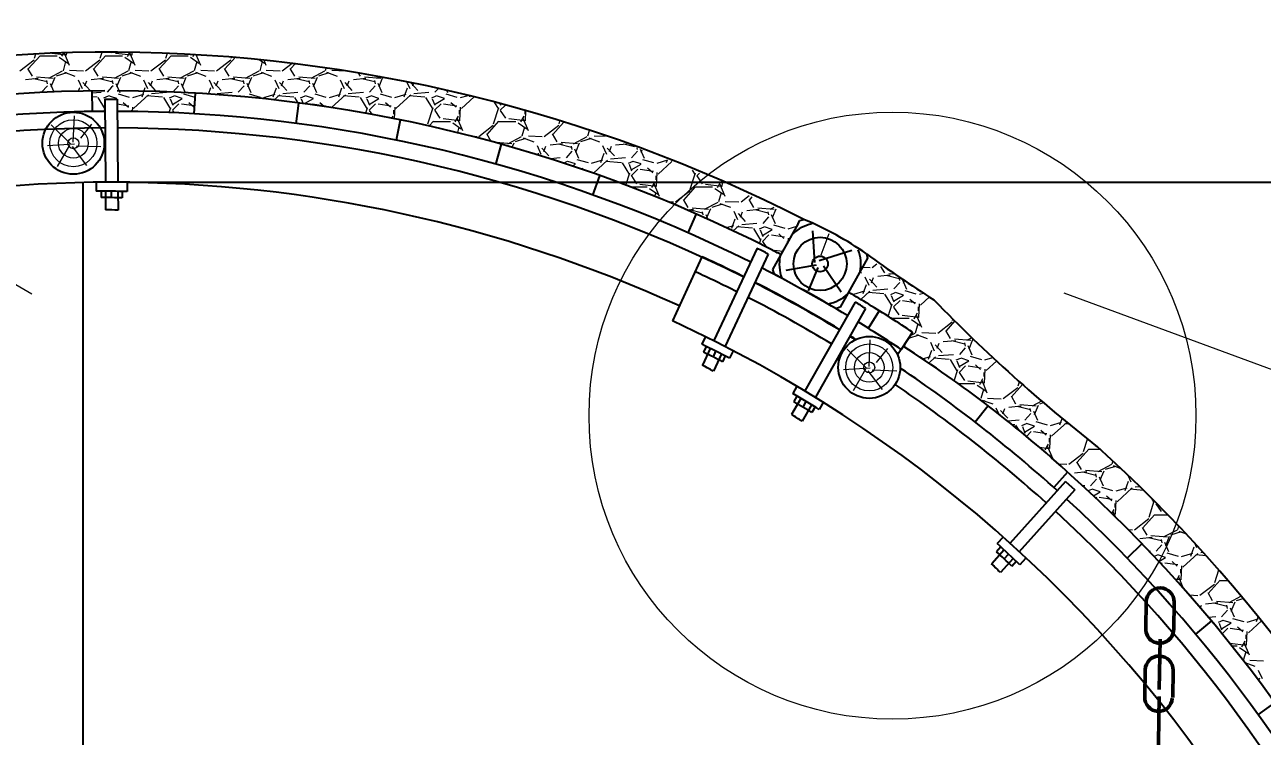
# Model space of a CAD drawing. Header units: millimetres. Extents: x -46762 to 161452, y -66984 to 31524.
# Drawn here: x -22412 to -20015, y 14019 to 15397 of the extents above; entities that cross this region are included whole.
import ezdxf

# ---------------------------------------------------------------- set-up
doc = ezdxf.new("R2010")
doc.units = ezdxf.units.MM
doc.header["$LTSCALE"] = 0.5
doc.styles.get("Standard").update_dxf_attribs({"font": 'TIMES.TTF'})
doc.dimstyles.new('ISO-25', dxfattribs={"dimscale": 50, "dimtxt": 2.5, "dimasz": 2.5, "dimexe": 1.25, "dimexo": 0.625, "dimtad": 1, "dimdec": 0, "dimtxsty": 'Standard', "dimcen": 2.5, "dimadec": 0, "dimazin": 0, "dimtfac": 1, "dimtdec": 0, "dimtmove": 0, "dimatfit": 3, "dimfxl": 1, "dimarcsym": 0})

# ---------------------------------------------------------------- blocks, each defined once
blk = doc.blocks.new('*D19')
at = {"color": 0, "lineweight": -2}
for p, q in [((-22212.4, 15091.9), (-18431, 15091.9)), ((-18493.5, 11685.9), (-18493.5, 14966.9)), ((-22212.4, 11560.9), (-18431, 11560.9))]:
    blk.add_line(p, q, dxfattribs=at)
at = {"color": 0}
for points in [[(-18514.4, 14966.9), (-18472.7, 14966.9), (-18493.5, 15091.9)], [(-18514.4, 11685.9), (-18472.7, 11685.9), (-18493.5, 11560.9)]]:
    blk.add_solid(points, dxfattribs=at)
at = {"layer": 'Defpoints', "color": 0}
for p in [(-22243.6, 15091.9), (-18493.5, 15091.9), (-22243.6, 11560.9)]:
    blk.add_point(p, dxfattribs=at)
at = {"color": 0, "lineweight": 15, "insert": (-18588.3, 13326.4), "char_height": 125, "attachment_point": 5, "rotation": 90}
blk.add_mtext('3550', dxfattribs=at)

msp = doc.modelspace()

# ---------------------------------------------------------------- linework, layer by layer
at = {"lineweight": 15, "ltscale": 0.05}
msp.add_line((-22398.42, 14874.8), (-23297.63, 15396.7), dxfattribs=at)
at = {"lineweight": 9, "ltscale": 2}
for p, q in [((-22265.78, 15331.89), (-22261.97, 15343.8)), ((-22243.34, 15343.86), (-22242.48, 15342.58)), ((-22212.76, 15335.52), (-22208.24, 15343.65)), ((-22204.17, 15343.59), (-22204.46, 15337.54)), ((-22421.42, 15307.46), (-22393.48, 15329.05)), ((-22405.17, 15311.23), (-22382.31, 15336.63)), ((-22392.79, 15331.88), (-22390.14, 15340.14)), ((-22382.36, 15336.51), (-22349.34, 15336.51)), ((-22359.35, 15341.54), (-22331.26, 15338.17)), ((-22344.94, 15333.81), (-22328.43, 15322.38)), ((-22339.75, 15335.54), (-22335.94, 15342.38)), ((-22332.66, 15325.36), (-22337.74, 15307.58)), ((-22335.68, 15342.39), (-22325.66, 15318.61)), ((-22331.22, 15342.53), (-22331.46, 15337.52)), ((-22294.41, 15307.46), (-22266.47, 15329.05)), ((-22278.17, 15311.23), (-22255.31, 15336.63)), ((-22255.36, 15336.51), (-22243.62, 15336.51)), ((-22243.62, 15336.51), (-22222.34, 15336.51)), ((-22236.01, 15341.98), (-22204.26, 15338.17)), ((-22217.93, 15333.8), (-22201.42, 15322.37)), ((-22205.66, 15325.36), (-22210.74, 15307.58)), ((-22208.84, 15342.77), (-22198.68, 15318.64)), ((-22167.4, 15307.47), (-22139.46, 15329.06)), ((-22151.17, 15311.23), (-22128.31, 15336.63)), ((-22138.78, 15331.9), (-22135.6, 15341.84)), ((-22128.36, 15336.51), (-22095.34, 15336.51)), ((-22091.06, 15339.82), (-22077.25, 15338.17)), ((-22090.92, 15333.8), (-22074.41, 15322.37)), ((-22085.77, 15335.5), (-22083.59, 15339.42)), ((-22078.66, 15325.36), (-22083.74, 15307.58)), ((-22080.35, 15339.24), (-22071.69, 15318.67)), ((-22077.39, 15339.07), (-22077.46, 15337.55)), ((-22040.39, 15307.47), (-22012.45, 15329.06)), ((-22024.17, 15311.23), (-22003.8, 15333.87)), ((-22011.77, 15331.92), (-22010.96, 15334.46)), ((-21957.96, 15329.68), (-21947.4, 15322.36)), ((-21951.65, 15325.36), (-21956.73, 15307.58)), ((-21948.94, 15328.76), (-21944.7, 15318.71)), ((-21913.39, 15307.48), (-21893.86, 15322.57)), ((-21897.17, 15311.24), (-21887.66, 15321.8)), ((-22396.72, 15296.89), (-22405.61, 15312.13)), ((-22357.15, 15292.89), (-22388.9, 15295.43)), ((-22357.15, 15292.89), (-22388.9, 15295.43)), ((-22339.23, 15306.57), (-22365.9, 15292.6)), ((-22360.49, 15277.25), (-22352.87, 15295.03)), ((-22350.28, 15297.65), (-22329.96, 15304)), ((-22335.07, 15304.77), (-22314.75, 15297.15)), ((-22324.97, 15308.66), (-22298.3, 15307.39)), ((-22269.72, 15296.9), (-22278.61, 15312.14)), ((-22243.62, 15293.96), (-22261.9, 15295.43)), ((-22243.62, 15293.96), (-22261.9, 15295.43)), ((-22212.21, 15306.58), (-22238.88, 15292.61)), ((-22233.5, 15277.24), (-22225.88, 15295.02)), ((-22223.29, 15297.64), (-22202.97, 15303.99)), ((-22208.07, 15304.77), (-22187.75, 15297.15)), ((-22197.97, 15308.66), (-22171.3, 15307.39)), ((-22142.72, 15296.9), (-22151.61, 15312.14)), ((-22103.14, 15292.89), (-22134.89, 15295.43)), ((-22103.14, 15292.89), (-22134.89, 15295.43)), ((-22085.19, 15306.59), (-22111.86, 15292.62)), ((-22106.5, 15277.23), (-22098.88, 15295.01)), ((-22096.29, 15297.64), (-22075.97, 15303.99)), ((-22081.08, 15304.77), (-22060.76, 15297.15)), ((-22070.97, 15308.66), (-22044.3, 15307.39)), ((-22015.73, 15296.9), (-22024.62, 15312.14)), ((-21976.14, 15292.89), (-22007.89, 15295.43)), ((-21976.14, 15292.89), (-22007.89, 15295.43)), ((-21958.17, 15306.6), (-21984.84, 15292.63)), ((-21979.51, 15277.21), (-21971.89, 15294.99)), ((-21969.3, 15297.64), (-21948.98, 15303.99)), ((-21954.08, 15304.77), (-21933.76, 15297.15)), ((-21943.97, 15308.66), (-21917.3, 15307.39)), ((-21888.73, 15296.91), (-21897.62, 15312.15)), ((-21849.14, 15292.89), (-21880.89, 15295.43)), ((-21849.14, 15292.89), (-21880.89, 15295.43)), ((-21831.15, 15306.61), (-21857.82, 15292.64)), ((-21852.51, 15277.2), (-21844.89, 15294.98)), ((-21842.3, 15297.64), (-21821.98, 15303.99)), ((-21827.97, 15313.74), (-21829.73, 15307.58)), ((-21827.09, 15304.78), (-21806.77, 15297.16)), ((-21816.97, 15308.66), (-21790.3, 15307.39)), ((-21761.73, 15296.91), (-21765.87, 15304)), ((-21722.13, 15292.89), (-21753.88, 15295.43)), ((-21722.13, 15292.89), (-21753.88, 15295.43)), ((-21723.38, 15296.54), (-21730.81, 15292.65)), ((-21725.52, 15277.19), (-21717.9, 15294.97)), ((-22386.04, 15292.78), (-22410.17, 15290.24)), ((-22368.73, 15285.84), (-22394.13, 15292.19)), ((-22367.77, 15278.7), (-22379.2, 15266)), ((-22367.66, 15282.15), (-22368.93, 15288.5)), ((-22362.59, 15283.21), (-22355.48, 15266.63)), ((-22308.56, 15289.92), (-22300.94, 15273.41)), ((-22307.77, 15268.13), (-22305.35, 15274.9)), ((-22285.29, 15269.45), (-22299.26, 15284.69)), ((-22295.25, 15278.14), (-22291.44, 15288.3)), ((-22259.05, 15292.78), (-22283.18, 15290.24)), ((-22243.62, 15286.32), (-22267.13, 15292.19)), ((-22243.62, 15275.54), (-22252.21, 15266)), ((-22230.15, 15292.89), (-22243.62, 15293.96)), ((-22230.15, 15292.89), (-22243.62, 15293.96)), ((-22241.73, 15285.84), (-22243.62, 15286.32)), ((-22240.78, 15278.7), (-22243.62, 15275.54)), ((-22240.67, 15282.16), (-22241.94, 15288.51)), ((-22235.59, 15283.22), (-22227.97, 15265.44)), ((-22184.71, 15257.1), (-22178.36, 15274.88)), ((-22181.55, 15289.91), (-22173.93, 15273.4)), ((-22158.3, 15269.46), (-22172.27, 15284.7)), ((-22168.26, 15278.14), (-22164.45, 15288.3)), ((-22132.05, 15292.78), (-22156.18, 15290.24)), ((-22114.73, 15285.84), (-22140.13, 15292.19)), ((-22113.78, 15278.69), (-22125.21, 15265.99)), ((-22113.67, 15282.17), (-22114.94, 15288.52)), ((-22108.6, 15283.23), (-22100.98, 15265.45)), ((-22055.76, 15262.57), (-22051.37, 15274.86)), ((-22054.54, 15289.89), (-22046.92, 15273.38)), ((-22031.31, 15269.47), (-22045.28, 15284.71)), ((-22041.26, 15278.13), (-22037.45, 15288.29)), ((-22005.06, 15292.78), (-22029.19, 15290.24)), ((-21987.73, 15285.84), (-22013.13, 15292.19)), ((-21986.79, 15278.68), (-21998.22, 15265.98)), ((-21986.67, 15282.18), (-21987.94, 15288.53)), ((-21981.6, 15283.24), (-21973.98, 15265.46)), ((-21930.73, 15257.06), (-21924.38, 15274.84)), ((-21927.53, 15289.87), (-21919.91, 15273.36)), ((-21904.33, 15269.49), (-21918.3, 15284.73)), ((-21914.26, 15278.12), (-21910.45, 15288.28)), ((-21878.06, 15292.78), (-21902.19, 15290.24)), ((-21860.73, 15285.84), (-21886.13, 15292.19)), ((-21859.8, 15278.68), (-21871.23, 15265.98)), ((-21859.67, 15282.19), (-21860.94, 15288.54)), ((-21854.61, 15283.25), (-21846.99, 15265.47)), ((-21803.74, 15257.03), (-21797.39, 15274.81)), ((-21800.53, 15289.85), (-21792.91, 15273.34)), ((-21777.34, 15269.5), (-21791.31, 15284.74)), ((-21787.26, 15278.12), (-21783.45, 15288.28)), ((-21751.07, 15292.78), (-21775.2, 15290.24)), ((-21733.73, 15285.84), (-21759.13, 15292.19)), ((-21732.8, 15278.67), (-21744.23, 15265.97)), ((-21732.67, 15282.2), (-21733.94, 15288.55)), ((-21727.61, 15283.27), (-21719.99, 15265.49)), ((-21676.75, 15257.01), (-21670.4, 15274.79)), ((-21672.04, 15286.64), (-21665.9, 15273.33)), ((-21650.35, 15269.51), (-21664.32, 15284.75)), ((-21660.27, 15278.11), (-21658.14, 15283.79)), ((-21610.47, 15273.48), (-21617.24, 15265.96)), ((-22390.99, 15265.62), (-22411.47, 15263.84)), ((-22263.98, 15265.62), (-22281.99, 15264.06)), ((-22271.83, 15256.45), (-22281.9, 15257.29)), ((-22256.78, 15234.81), (-22269.74, 15256.01)), ((-22250.28, 15258.47), (-22259.17, 15254.66)), ((-22257.31, 15253.51), (-22256.93, 15252.56)), ((-22243.62, 15257.29), (-22248.98, 15259.07)), ((-22233.74, 15254), (-22243.62, 15257.29)), ((-22235.72, 15252.83), (-22233.8, 15253.98)), ((-22231.16, 15262.97), (-22209.57, 15256.62)), ((-22202.66, 15255.72), (-22181.07, 15262.07)), ((-22171.9, 15261.01), (-22201.11, 15234.34)), ((-22144.83, 15256.45), (-22175.31, 15258.99)), ((-22136.98, 15265.62), (-22166.19, 15263.08)), ((-22128.77, 15233.15), (-22142.74, 15256.01)), ((-22123.27, 15258.48), (-22132.16, 15254.67)), ((-22130.31, 15253.5), (-22125.23, 15240.8)), ((-22125.85, 15242.55), (-22106.8, 15253.98)), ((-22106.74, 15254), (-22121.98, 15259.08)), ((-22104.17, 15262.97), (-22082.58, 15256.62)), ((-22009.97, 15265.62), (-22039.18, 15263.08)), ((-21996.26, 15258.48), (-21997.3, 15258.04)), ((-21989.88, 15257.38), (-21994.98, 15259.08)), ((-21977.17, 15262.97), (-21955.58, 15256.62)), ((-21948.67, 15255.72), (-21927.08, 15262.07)), ((-21917.84, 15261.07), (-21928.71, 15251.15)), ((-21890.84, 15256.45), (-21921.32, 15258.99)), ((-21882.96, 15265.62), (-21912.17, 15263.08)), ((-21882.33, 15245.52), (-21888.73, 15256)), ((-21869.25, 15258.49), (-21878.14, 15254.68)), ((-21876.3, 15253.49), (-21872.6, 15244.24)), ((-21869.68, 15243.85), (-21852.8, 15253.98)), ((-21852.74, 15254), (-21867.98, 15259.08)), ((-21850.18, 15262.97), (-21828.59, 15256.62)), ((-21821.67, 15255.72), (-21800.08, 15262.07)), ((-21790.81, 15261.09), (-21817.86, 15236.4)), ((-21763.84, 15256.45), (-21794.32, 15258.99)), ((-21755.96, 15265.62), (-21785.17, 15263.08)), ((-21747.76, 15233.14), (-21761.73, 15256)), ((-21742.24, 15258.49), (-21751.13, 15254.68)), ((-21749.3, 15253.49), (-21744.22, 15240.79)), ((-21744.85, 15242.55), (-21725.8, 15253.98)), ((-21725.74, 15254), (-21740.98, 15259.08)), ((-21723.19, 15262.97), (-21701.6, 15256.62)), ((-21694.68, 15255.72), (-21673.09, 15262.07)), ((-21663.78, 15261.12), (-21692.99, 15234.45)), ((-21636.84, 15256.45), (-21667.32, 15258.99)), ((-21628.95, 15265.62), (-21658.16, 15263.08)), ((-21620.76, 15233.14), (-21634.73, 15256)), ((-21615.24, 15258.49), (-21624.13, 15254.68)), ((-21622.3, 15253.48), (-21617.22, 15240.78)), ((-21617.85, 15242.55), (-21598.8, 15253.98)), ((-21598.74, 15254), (-21613.98, 15259.08)), ((-21596.19, 15262.98), (-21574.6, 15256.63)), ((-21594.9, 15269.93), (-21593, 15265.5)), ((-21567.69, 15255.71), (-21553.2, 15259.97)), ((-21541.29, 15257.01), (-21565.96, 15234.48)), ((-21549.76, 15256.99), (-21549.06, 15258.95)), ((-22258.12, 15228.82), (-22256.77, 15233.06)), ((-22210.05, 15239.29), (-22232.85, 15242.71)), ((-22211.02, 15236.74), (-22221.18, 15245.63)), ((-22204.56, 15228.59), (-22204.56, 15231.1)), ((-22203.19, 15237.21), (-22203.6, 15228.57)), ((-22131.83, 15226.6), (-22128.62, 15236.66)), ((-22113.15, 15243.78), (-22125.85, 15231.08)), ((-22125.64, 15230.82), (-22122.58, 15226.21)), ((-22083.41, 15239.35), (-22108.45, 15243.1)), ((-22084.03, 15236.75), (-22094.19, 15245.64)), ((-21859.15, 15243.78), (-21860.34, 15242.58)), ((-21829.04, 15239.29), (-21854.44, 15243.1)), ((-21832.08, 15238.54), (-21840.22, 15245.67)), ((-21822.19, 15237.26), (-21822.2, 15237.06)), ((-21751.23, 15225.36), (-21747.6, 15236.7)), ((-21732.15, 15243.78), (-21744.85, 15231.08)), ((-21744.64, 15230.82), (-21739.61, 15223.26)), ((-21702.04, 15239.29), (-21727.44, 15243.1)), ((-21703.07, 15236.79), (-21713.23, 15245.68)), ((-21696.56, 15223.48), (-21696.56, 15231.1)), ((-21695.19, 15237.28), (-21696.25, 15215)), ((-21630.76, 15204.97), (-21620.6, 15236.72)), ((-21605.15, 15243.78), (-21617.85, 15231.08)), ((-21617.64, 15230.82), (-21607.48, 15215.58)), ((-21575.03, 15239.29), (-21600.43, 15243.1)), ((-21576.09, 15236.8), (-21586.25, 15245.69)), ((-21569.56, 15223.48), (-21569.56, 15231.1)), ((-21568.19, 15237.3), (-21569.46, 15210.63)), ((-21503.75, 15204.98), (-21493.59, 15236.73)), ((-21493.75, 15233.14), (-21502.15, 15246.89)), ((-21491.52, 15244.03), (-21490.22, 15240.78)), ((-21480.81, 15241.12), (-21490.85, 15231.08)), ((-21490.84, 15242.55), (-21489.35, 15243.45)), ((-21490.64, 15230.81), (-21480.48, 15215.57)), ((-21442.56, 15223.48), (-21442.56, 15230.34)), ((-21441.53, 15230.04), (-21442.46, 15210.65)), ((-21700.67, 15215.87), (-21698.46, 15219.85)), ((-21632.19, 15201.49), (-21631.42, 15202.08)), ((-21628.41, 15200.64), (-21620.31, 15209.64)), ((-21620.36, 15209.51), (-21587.34, 15209.51)), ((-21601.02, 15214.98), (-21569.27, 15211.17)), ((-21582.9, 15206.79), (-21566.39, 15195.36)), ((-21577.82, 15208.4), (-21571.47, 15219.83)), ((-21573.9, 15215.91), (-21563.74, 15191.78)), ((-21532.35, 15180.5), (-21504.41, 15202.09)), ((-21516.17, 15184.24), (-21493.31, 15209.64)), ((-21493.36, 15209.51), (-21460.34, 15209.51)), ((-21474.02, 15214.98), (-21442.27, 15211.17)), ((-21455.89, 15206.78), (-21439.38, 15195.35)), ((-21450.83, 15208.38), (-21444.48, 15219.81)), ((-21446.91, 15215.94), (-21436.75, 15191.81)), ((-21405.34, 15180.5), (-21377.4, 15202.09)), ((-21389.17, 15184.24), (-21368.06, 15207.69)), ((-21376.75, 15205), (-21375.16, 15209.95)), ((-21570.65, 15198.37), (-21573.68, 15187.77)), ((-21546.11, 15180.85), (-21536.29, 15180.39)), ((-21508.29, 15170.87), (-21516.62, 15185.15)), ((-21450.06, 15179.66), (-21476.73, 15165.69)), ((-21461.34, 15170.63), (-21441.02, 15176.98)), ((-21443.65, 15198.37), (-21448.73, 15180.59)), ((-21446.09, 15177.78), (-21425.77, 15170.16)), ((-21435.96, 15181.66), (-21409.29, 15180.39)), ((-21380.73, 15169.92), (-21389.62, 15185.16)), ((-21323.04, 15179.67), (-21349.71, 15165.7)), ((-21334.34, 15170.63), (-21314.02, 15176.98)), ((-21318.63, 15191.45), (-21321.73, 15180.59)), ((-21319.09, 15177.78), (-21298.77, 15170.16)), ((-21308.96, 15181.66), (-21287.27, 15180.62)), ((-21468.17, 15165.89), (-21499.1, 15168.36)), ((-21468.17, 15165.89), (-21499.1, 15168.36)), ((-21467.54, 15159.49), (-21463.91, 15167.94)), ((-21419.51, 15162.81), (-21411.89, 15146.3)), ((-21396.36, 15142.52), (-21410.33, 15157.76)), ((-21406.27, 15151.1), (-21402.46, 15161.26)), ((-21370.14, 15165.77), (-21394.27, 15163.23)), ((-21352.73, 15158.84), (-21378.13, 15165.19)), ((-21341.16, 15165.89), (-21372.91, 15168.43)), ((-21341.16, 15165.89), (-21372.91, 15168.43)), ((-21351.83, 15151.64), (-21363.26, 15138.94)), ((-21351.68, 15155.22), (-21352.95, 15161.57)), ((-21346.63, 15156.29), (-21339.01, 15138.51)), ((-21344.54, 15150.15), (-21336.92, 15167.93)), ((-21292.5, 15162.79), (-21284.88, 15146.28)), ((-21269.37, 15142.54), (-21283.34, 15157.78)), ((-21279.28, 15151.09), (-21275.47, 15161.25)), ((-21245.4, 15165.53), (-21267.27, 15163.23)), ((-21230.88, 15160.13), (-21251.13, 15165.19)), ((-21224.83, 15151.64), (-21236.26, 15138.94)), ((-21224.68, 15155.23), (-21225.24, 15158.01)), ((-21219.42, 15155.8), (-21212.01, 15138.53)), ((-21217.54, 15150.14), (-21215.72, 15154.39)), ((-21417.54, 15144.6), (-21416.42, 15147.74)), ((-21374.85, 15138.63), (-21393.32, 15137.03)), ((-21361.2, 15131.51), (-21367.66, 15128.74)), ((-21344.74, 15127), (-21359.98, 15132.08)), ((-21342.18, 15135.97), (-21320.59, 15129.62)), ((-21313.72, 15128.7), (-21292.13, 15135.05)), ((-21282.66, 15134.23), (-21310.13, 15109.16)), ((-21295.78, 15129.93), (-21289.43, 15147.71)), ((-21255.83, 15129.45), (-21286.31, 15131.99)), ((-21247.84, 15138.63), (-21277.05, 15136.09)), ((-21239.75, 15106.14), (-21253.72, 15129)), ((-21234.19, 15131.51), (-21243.08, 15127.7)), ((-21217.74, 15127), (-21232.98, 15132.08)), ((-21215.19, 15135.98), (-21193.6, 15129.63)), ((-21186.72, 15128.7), (-21165.87, 15134.84)), ((-21158.34, 15131.79), (-21184.84, 15107.59)), ((-21168.79, 15129.91), (-21166.88, 15135.25)), ((-21158.71, 15131.94), (-21159.31, 15131.99)), ((-21351.05, 15123.23), (-21344.79, 15126.98)), ((-21328.78, 15115.66), (-21332.26, 15118.7)), ((-21247.15, 15086.11), (-21239.58, 15109.77)), ((-21241.29, 15126.47), (-21236.21, 15113.77)), ((-21224.15, 15116.78), (-21236.85, 15104.08)), ((-21236.84, 15115.55), (-21217.79, 15126.98)), ((-21236.64, 15103.81), (-21226.48, 15088.57)), ((-21194.05, 15112.29), (-21219.45, 15116.1)), ((-21195.11, 15109.83), (-21205.27, 15118.72)), ((-21188.56, 15096.48), (-21188.56, 15104.1)), ((-21187.18, 15110.36), (-21188.45, 15083.69)), ((-21122.74, 15078.03), (-21112.58, 15109.78)), ((-21112.75, 15106.14), (-21118.26, 15115.15)), ((-21104.6, 15109.32), (-21109.85, 15104.08)), ((-21109.64, 15103.81), (-21099.48, 15088.57)), ((-21237.72, 15082.51), (-21206.34, 15082.51)), ((-21220.04, 15087.98), (-21188.29, 15084.17)), ((-21201.88, 15079.78), (-21185.37, 15068.35)), ((-21196.86, 15081.32), (-21190.51, 15092.75)), ((-21192.93, 15088.99), (-21182.77, 15064.86)), ((-21135.17, 15057.24), (-21112.31, 15082.64)), ((-21112.36, 15082.51), (-21079.34, 15082.51)), ((-21093.04, 15087.98), (-21061.29, 15084.17)), ((-21074.88, 15079.77), (-21058.37, 15068.34)), ((-21069.87, 15081.3), (-21064.17, 15091.56)), ((-21065.94, 15089.02), (-21055.78, 15064.89)), ((-21061.15, 15090.21), (-21061.45, 15083.71)), ((-21189.65, 15071.37), (-21191.65, 15064.37)), ((-21151.31, 15053.52), (-21123.37, 15075.11)), ((-21126.73, 15042.92), (-21135.62, 15058.16)), ((-21062.65, 15071.37), (-21067.73, 15053.59)), ((-21024.31, 15053.53), (-21008.38, 15065.83)), ((-20999.73, 15042.92), (-21008.62, 15058.16)), ((-21008.17, 15057.24), (-21002.82, 15063.19)), ((-21166.11, 15053.9), (-21155.27, 15053.39)), ((-21116.2, 15038.77), (-21127.61, 15037.56)), ((-21098.73, 15031.84), (-21124.13, 15038.19)), ((-21087.2, 15038.89), (-21118.95, 15041.43)), ((-21087.2, 15038.89), (-21118.95, 15041.43)), ((-21097.68, 15028.24), (-21098.95, 15034.59)), ((-21068.97, 15052.72), (-21095.64, 15038.75)), ((-21090.55, 15023.12), (-21082.93, 15040.9)), ((-21080.37, 15043.62), (-21060.05, 15049.97)), ((-21065.09, 15050.78), (-21044.77, 15043.16)), ((-21054.94, 15054.66), (-21028.27, 15053.39)), ((-21038.49, 15035.76), (-21030.87, 15019.25)), ((-21025.28, 15024.07), (-21021.47, 15034.23)), ((-20989.21, 15038.76), (-21013.34, 15036.22)), ((-20971.73, 15031.84), (-20997.13, 15038.19)), ((-20960.19, 15038.89), (-20991.94, 15041.43)), ((-20960.19, 15038.89), (-20991.94, 15041.43)), ((-20970.68, 15028.25), (-20971.95, 15034.6)), ((-20960.91, 15042.79), (-20968.62, 15038.76)), ((-20963.56, 15023.11), (-20956.14, 15040.42)), ((-21097.85, 15024.63), (-21097.95, 15024.51)), ((-21092.63, 15029.31), (-21088.82, 15020.42)), ((-21052.65, 15003.79), (-21038.16, 15008.05)), ((-21041.8, 15002.88), (-21035.45, 15020.66)), ((-21028.57, 15007.32), (-21039.32, 14997.5)), ((-21015.38, 15015.55), (-21029.35, 15030.79)), ((-20993.75, 15011.64), (-21022.96, 15009.1)), ((-20970.85, 15024.62), (-20982.28, 15011.92)), ((-20965.64, 15029.32), (-20958.02, 15011.54)), ((-20961.18, 15008.97), (-20939.59, 15002.62)), ((-21001.83, 15002.45), (-21032.31, 15004.99)), ((-20985.75, 14979.14), (-20999.72, 15002)), ((-20980.15, 15004.53), (-20989.04, 15000.72)), ((-20987.29, 14999.46), (-20982.21, 14986.76)), ((-20970.15, 14989.78), (-20982.85, 14977.08)), ((-20982.84, 14988.56), (-20963.79, 14999.99)), ((-20963.74, 15000), (-20978.98, 15005.08)), ((-20940.06, 14985.29), (-20965.46, 14989.1)), ((-20941.13, 14982.84), (-20951.29, 14991.73)), ((-20933.18, 14983.4), (-20933.56, 14975.5)), ((-20932.76, 15001.69), (-20916.28, 15006.54)), ((-20868.73, 14951.06), (-20853.32, 14992.24)), ((-20988.75, 14972.87), (-20985.57, 14982.8)), ((-20982.64, 14976.81), (-20975.6, 14966.26)), ((-20964.98, 14960.85), (-20943.17, 14958.24)), ((-20934.56, 14973.71), (-20934.56, 14977.1)), ((-20930.6, 14980.81), (-20930.75, 14980.67)), ((-20954.59, 14955.51), (-20952.34, 14955.51)), ((-20947.88, 14952.77), (-20946.68, 14951.94)), ((-20794.2, 14917.44), (-20790.77, 14916.16)), ((-20788.84, 14927.08), (-20774.25, 14926.38)), ((-20770.28, 14926.54), (-20761.21, 14933.55)), ((-20735.27, 14911.76), (-20759.4, 14909.22)), ((-20745.74, 14915.93), (-20753.2, 14928.73)), ((-20728.56, 14913.68), (-20737.98, 14914.43)), ((-20728.56, 14913.68), (-20737.98, 14914.43)), ((-20787.82, 14875.83), (-20781.47, 14893.61)), ((-20784.47, 14908.74), (-20776.85, 14892.23)), ((-20761.39, 14888.57), (-20775.36, 14903.81)), ((-20771.29, 14897.06), (-20767.48, 14907.22)), ((-20717.73, 14904.84), (-20743.13, 14911.19)), ((-20716.87, 14897.6), (-20728.3, 14884.9)), ((-20716.69, 14901.27), (-20717.84, 14907.02)), ((-20711.65, 14902.34), (-20704.03, 14884.56)), ((-20709.57, 14896.08), (-20707.62, 14900.62)), ((-20805.78, 14874.69), (-20784.19, 14881.04)), ((-20774.48, 14880.4), (-20791.91, 14864.49)), ((-20747.82, 14875.45), (-20778.3, 14877.99)), ((-20739.65, 14884.65), (-20768.86, 14882.11)), ((-20731.74, 14852.13), (-20745.71, 14874.99)), ((-20726.11, 14877.55), (-20735, 14873.74)), ((-20733.29, 14872.45), (-20728.21, 14859.75)), ((-20728.84, 14861.56), (-20709.79, 14872.99)), ((-20709.74, 14873), (-20724.98, 14878.08)), ((-20707.17, 14881.97), (-20685.58, 14875.62)), ((-20687.14, 14855.85), (-20697.3, 14864.74)), ((-20678.79, 14874.68), (-20670.79, 14877.04)), ((-20659.36, 14869.56), (-20676.66, 14853.76)), ((-20739.23, 14831.87), (-20731.56, 14855.83)), ((-20716.15, 14862.78), (-20728.85, 14850.08)), ((-20728.64, 14849.81), (-20718.48, 14834.57)), ((-20686.08, 14858.3), (-20711.48, 14862.11)), ((-20680.56, 14842.48), (-20680.56, 14850.1)), ((-20679.18, 14856.44), (-20680.45, 14829.77)), ((-20732.35, 14827.49), (-20731.31, 14828.65)), ((-20731.36, 14828.51), (-20698.34, 14828.51)), ((-20712.09, 14833.99), (-20680.34, 14830.18)), ((-20693.87, 14825.77), (-20677.36, 14814.34)), ((-20688.92, 14827.21), (-20682.57, 14838.64)), ((-20681.65, 14817.37), (-20686.73, 14799.59)), ((-20684.97, 14835.09), (-20674.81, 14810.96)), ((-20643.26, 14799.55), (-20615.32, 14821.14)), ((-20627.17, 14803.25), (-20609.83, 14822.51)), ((-20614.71, 14824.1), (-20613.92, 14826.59)), ((-20699.42, 14789.6), (-20679.1, 14795.95)), ((-20687.84, 14798.79), (-20696.72, 14794.14)), ((-20684.08, 14796.77), (-20663.76, 14789.15)), ((-20673.9, 14800.65), (-20647.23, 14799.38)), ((-20618.74, 14788.93), (-20627.63, 14804.17)), ((-20708.04, 14772.64), (-20702.69, 14785.13)), ((-20657.47, 14781.73), (-20649.85, 14765.22)), ((-20634.4, 14761.57), (-20648.37, 14776.81)), ((-20644.29, 14770.05), (-20640.48, 14780.21)), ((-20608.33, 14784.75), (-20632.46, 14782.21)), ((-20590.73, 14777.84), (-20616.13, 14784.19)), ((-20579.26, 14784.89), (-20611.01, 14787.43)), ((-20579.26, 14784.89), (-20611.01, 14787.43)), ((-20589.88, 14770.59), (-20601.31, 14757.89)), ((-20589.69, 14774.27), (-20590.96, 14780.62)), ((-20576.96, 14790.34), (-20587.49, 14784.83)), ((-20584.65, 14775.35), (-20577.03, 14757.57)), ((-20582.58, 14769.07), (-20574.96, 14786.85)), ((-20672.68, 14749.48), (-20657.22, 14754.03)), ((-20660.83, 14748.8), (-20654.48, 14766.58)), ((-20647.42, 14753.46), (-20660.64, 14741.39)), ((-20620.82, 14748.45), (-20651.3, 14750.99)), ((-20612.56, 14757.66), (-20641.77, 14755.12)), ((-20604.74, 14725.13), (-20618.71, 14747.99)), ((-20599.08, 14750.56), (-20607.97, 14746.75)), ((-20606.29, 14745.44), (-20601.21, 14732.74)), ((-20601.83, 14734.56), (-20582.78, 14745.99)), ((-20582.74, 14746), (-20597.98, 14751.08)), ((-20580.16, 14754.97), (-20558.57, 14748.62)), ((-20551.82, 14747.68), (-20536.64, 14752.14)), ((-20529.31, 14745.34), (-20549.6, 14726.81)), ((-20533.84, 14748.78), (-20533.63, 14749.35)), ((-20611.47, 14707.24), (-20604.55, 14728.85)), ((-20589.15, 14735.78), (-20601.85, 14723.08)), ((-20601.64, 14722.81), (-20591.48, 14707.57)), ((-20559.1, 14731.3), (-20584.5, 14735.11)), ((-20560.14, 14728.84), (-20570.3, 14737.73)), ((-20553.56, 14715.48), (-20553.56, 14723.1)), ((-20552.18, 14729.46), (-20553.45, 14702.79)), ((-20603.48, 14701.51), (-20571.34, 14701.51)), ((-20585.12, 14706.99), (-20553.37, 14703.18)), ((-20566.88, 14698.77), (-20550.37, 14687.34)), ((-20561.94, 14700.18), (-20555.59, 14711.61)), ((-20557.98, 14708.11), (-20547.82, 14683.98)), ((-20500.16, 14676.25), (-20478.96, 14699.8)), ((-20487.71, 14697.12), (-20485.11, 14705.25)), ((-20560.78, 14671.82), (-20562.14, 14671.11)), ((-20554.65, 14690.37), (-20559.73, 14672.59)), ((-20546.89, 14673.65), (-20535.05, 14673.09)), ((-20535.05, 14673.09), (-20520.22, 14672.38)), ((-20516.24, 14672.57), (-20488.3, 14694.16)), ((-20491.74, 14661.93), (-20500.63, 14677.17)), ((-20557.17, 14667.37), (-20552.12, 14668.94)), ((-20557.07, 14669.77), (-20542.04, 14664.14)), ((-20542.04, 14664.14), (-20536.75, 14662.15)), ((-20530.47, 14654.72), (-20524.81, 14642.47)), ((-20507.4, 14634.57), (-20521.37, 14649.81)), ((-20517.3, 14643.04), (-20513.49, 14653.2)), ((-20481.39, 14657.75), (-20505.52, 14655.21)), ((-20463.73, 14650.84), (-20489.13, 14657.19)), ((-20452.3, 14657.9), (-20484.05, 14660.44)), ((-20452.3, 14657.9), (-20484.05, 14660.44)), ((-20462.69, 14647.28), (-20463.96, 14653.63)), ((-20441.93, 14667.55), (-20460.43, 14657.86)), ((-20457.65, 14648.36), (-20450.03, 14630.58)), ((-20455.58, 14642.05), (-20447.96, 14659.83)), ((-20445.45, 14662.59), (-20438.62, 14664.72)), ((-20485.47, 14630.66), (-20507.46, 14628.75)), ((-20462.9, 14643.58), (-20474.33, 14630.88)), ((-20455.74, 14619), (-20470.98, 14624.08)), ((-20453.14, 14627.96), (-20431.55, 14621.61)), ((-20424.84, 14620.67), (-20403.25, 14627.02)), ((-20393.33, 14626.54), (-20422.54, 14599.87)), ((-20406.85, 14621.75), (-20402.39, 14634.24)), ((-20389.13, 14623.31), (-20397.29, 14623.99)), ((-20493.81, 14621.45), (-20498.88, 14621.88)), ((-20485.74, 14611.21), (-20491.71, 14620.99)), ((-20472.06, 14623.58), (-20480.95, 14619.77)), ((-20479.28, 14618.44), (-20474.2, 14605.74)), ((-20474.83, 14607.56), (-20455.78, 14618.99)), ((-20462.15, 14608.78), (-20471.46, 14599.46)), ((-20432.12, 14604.3), (-20457.52, 14608.11)), ((-20433.13, 14601.84), (-20443.29, 14610.73)), ((-20425.18, 14602.48), (-20426.45, 14575.81)), ((-20446.68, 14578.62), (-20426.4, 14576.18)), ((-20434.95, 14573.14), (-20428.6, 14584.57)), ((-20430.98, 14581.12), (-20420.82, 14556.99)), ((-20426.56, 14588.48), (-20426.56, 14596.1)), ((-20360.7, 14570.14), (-20353.01, 14594.17)), ((-20339.36, 14583.39), (-20337.48, 14580.57)), ((-20433.85, 14567.6), (-20423.37, 14560.35)), ((-20427.65, 14563.38), (-20427.91, 14562.45)), ((-20389.22, 14545.58), (-20361.28, 14567.17)), ((-20373.16, 14549.25), (-20350.3, 14574.65)), ((-20350.36, 14574.51), (-20328.83, 14574.51)), ((-20303.97, 14551.72), (-20305.72, 14545.6)), ((-20409.39, 14546.15), (-20393.2, 14545.38)), ((-20354.45, 14530.74), (-20378.58, 14528.2)), ((-20364.74, 14534.93), (-20373.63, 14550.17)), ((-20336.72, 14523.84), (-20362.12, 14530.19)), ((-20325.33, 14530.9), (-20357.08, 14533.44)), ((-20325.33, 14530.9), (-20357.08, 14533.44)), ((-20306.71, 14544.86), (-20333.38, 14530.89)), ((-20328.59, 14515.03), (-20320.97, 14532.81)), ((-20318.47, 14535.58), (-20298.15, 14541.93)), ((-20303.07, 14542.77), (-20288.58, 14537.34)), ((-20386.67, 14525.71), (-20386.49, 14526.19)), ((-20335.91, 14516.56), (-20347.34, 14503.86)), ((-20335.69, 14520.29), (-20336.96, 14526.64)), ((-20330.66, 14521.36), (-20323.04, 14503.58)), ((-20279.86, 14494.71), (-20273.51, 14512.49)), ((-20274.94, 14524.41), (-20268.83, 14511.18)), ((-20358.37, 14503.67), (-20362.13, 14503.34)), ((-20345.03, 14496.59), (-20351.73, 14493.72)), ((-20328.74, 14492), (-20343.98, 14497.08)), ((-20341.64, 14484.28), (-20328.78, 14491.99)), ((-20335.15, 14481.78), (-20337.01, 14479.92)), ((-20305.13, 14477.3), (-20330.53, 14481.11)), ((-20326.13, 14500.96), (-20304.54, 14494.61)), ((-20306.13, 14474.84), (-20316.29, 14483.73)), ((-20297.87, 14493.66), (-20276.28, 14500.01)), ((-20266.27, 14499.6), (-20295.48, 14472.93)), ((-20244.4, 14494.84), (-20270.29, 14497)), ((-20251.62, 14501.91), (-20260.58, 14501.13)), ((-20305.81, 14449.99), (-20301.62, 14457.54)), ((-20299.56, 14461.48), (-20299.56, 14469.1)), ((-20298.18, 14475.5), (-20299.45, 14448.83)), ((-20233.7, 14443.16), (-20223.73, 14474.31)), ((-20223.74, 14471.13), (-20228.75, 14479.33)), ((-20219.69, 14470.24), (-20220.85, 14469.08)), ((-20220.64, 14468.81), (-20210.48, 14453.57)), ((-20305.77, 14449.95), (-20299.43, 14449.19)), ((-20303.99, 14454.14), (-20299.75, 14444.07)), ((-20262.2, 14418.59), (-20234.26, 14440.18)), ((-20246.16, 14422.25), (-20223.3, 14447.65)), ((-20223.36, 14447.51), (-20197.37, 14447.51)), ((-20204.17, 14453), (-20202.51, 14452.8)), ((-20274.27, 14418.77), (-20266.18, 14418.38)), ((-20237.74, 14407.93), (-20246.63, 14423.17)), ((-20179.65, 14417.9), (-20206.32, 14403.93)), ((-20191.49, 14408.58), (-20171.17, 14414.93)), ((-20176.63, 14425.93), (-20178.72, 14418.6)), ((-20176.06, 14415.77), (-20162.11, 14410.54)), ((-20227.51, 14403.74), (-20251.64, 14401.2)), ((-20209.72, 14396.84), (-20235.12, 14403.19)), ((-20198.37, 14403.9), (-20230.12, 14406.44)), ((-20198.37, 14403.9), (-20230.12, 14406.44)), ((-20208.92, 14389.55), (-20220.35, 14376.85)), ((-20208.69, 14393.3), (-20209.96, 14399.65)), ((-20203.66, 14394.37), (-20196.04, 14376.59)), ((-20201.6, 14388.02), (-20193.98, 14405.8)), ((-20152.87, 14367.68), (-20146.52, 14385.46)), ((-20145.99, 14393.19), (-20141.83, 14384.17)), ((-20231.28, 14376.68), (-20233.14, 14376.52)), ((-20218, 14369.6), (-20224.1, 14366.98)), ((-20201.74, 14365), (-20216.98, 14370.08)), ((-20214.86, 14357.14), (-20201.78, 14364.99)), ((-20199.12, 14373.96), (-20177.53, 14367.61)), ((-20170.89, 14366.66), (-20149.3, 14373.01)), ((-20139.2, 14372.66), (-20168.41, 14345.99)), ((-20123.37, 14368.34), (-20143.28, 14370)), ((-20128.96, 14374.53), (-20133.49, 14374.14)), ((-20208.15, 14354.78), (-20210.48, 14352.45)), ((-20178.15, 14350.31), (-20203.55, 14354.12)), ((-20179.13, 14347.84), (-20189.29, 14356.73)), ((-20172.56, 14334.48), (-20172.56, 14342.1)), ((-20171.18, 14348.52), (-20172.45, 14321.85)), ((-20106.69, 14316.18), (-20098.84, 14340.71)), ((-20184, 14323.58), (-20172.46, 14322.19)), ((-20180.59, 14319.8), (-20174.64, 14330.5)), ((-20177, 14327.16), (-20167.96, 14305.69)), ((-20135.18, 14291.6), (-20107.24, 14313.19)), ((-20119.16, 14295.25), (-20096.3, 14320.65)), ((-20096.36, 14320.51), (-20081.3, 14320.51)), ((-20156.04, 14292.19), (-20139.16, 14291.38)), ((-20110.74, 14280.93), (-20119.63, 14296.17)), ((-20055.11, 14289.61), (-20079.27, 14276.96)), ((-20134.37, 14267.18), (-20132.5, 14272.17)), ((-20100.57, 14276.73), (-20124.7, 14274.19)), ((-20082.72, 14269.84), (-20108.12, 14276.19)), ((-20071.4, 14276.9), (-20103.15, 14279.44)), ((-20071.4, 14276.9), (-20103.15, 14279.44)), ((-20081.7, 14266.3), (-20082.97, 14272.65)), ((-20076.66, 14267.38), (-20069.04, 14249.6)), ((-20074.61, 14261), (-20066.99, 14278.78)), ((-20064.52, 14281.57), (-20051.73, 14285.57)), ((-20104.19, 14249.69), (-20118.46, 14248.44)), ((-20090.97, 14242.61), (-20099.86, 14238.8)), ((-20081.93, 14262.54), (-20093.36, 14249.84)), ((-20074.74, 14238), (-20089.98, 14243.08)), ((-20072.1, 14246.95), (-20050.51, 14240.6)), ((-20043.92, 14239.65), (-20022.33, 14246)), ((-20016.19, 14242.01), (-20041.35, 14219.04)), ((-20025.89, 14240.65), (-20022.57, 14249.95)), ((-20108.86, 14236.97), (-20110.71, 14239.99)), ((-20098.28, 14237.43), (-20093.2, 14224.73)), ((-20093.82, 14226.56), (-20074.77, 14237.99)), ((-20081.15, 14227.78), (-20092.19, 14216.74)), ((-20051.17, 14223.31), (-20076.57, 14227.12)), ((-20052.13, 14220.84), (-20062.29, 14229.73)), ((-20044.18, 14221.54), (-20045.45, 14194.87)), ((-20077.24, 14199.01), (-20045.49, 14195.2)), ((-20073.44, 14193.51), (-20063.34, 14193.51)), ((-20054.01, 14192.04), (-20047.66, 14203.47)), ((-20050.01, 14200.18), (-20039.85, 14176.05)), ((-20045.56, 14207.48), (-20045.56, 14215.1)), ((-20058.89, 14190.78), (-20042.38, 14179.35)), ((-20046.64, 14182.38), (-20051.44, 14165.59)), ((-20048.23, 14161.46), (-20028.72, 14154.14)), ((-20047.11, 14160.01), (-20044.21, 14160.91)), ((-20038.81, 14165.65), (-20012.14, 14164.38)), ((-20022.45, 14146.68), (-20014.83, 14130.17)), ((-20021.39, 14126.23), (-20019.54, 14131.43))]:
    msp.add_line(p, q, dxfattribs=at)
at = {"ltscale": 2}
for p, q in [((-22282.06, 15268.6), (-22281.51, 15228.6)), ((-22081.98, 15264.21), (-22084.28, 15224.27)), ((-21881.82, 15244.54), (-21886.97, 15204.88)), ((-21684.39, 15211.79), (-21692.2, 15173.38)), ((-21488.72, 15165.49), (-21499.64, 15126.29)), ((-21298.3, 15104.01), (-21311.75, 15066.47)), ((-22299.45, 15091.17), (-22298.75, 11560.86)), ((-21111.13, 15030.37), (-21127.26, 14993.76)), ((-20756.83, 14842.56), (-20778, 14808.62)), ((-20692.01, 14801.24), (-20714.11, 14767.9)), ((-20545.34, 14658.36), (-20570.86, 14627.21)), ((-20391.72, 14530.3), (-20418.43, 14500.44)), ((-20247.53, 14391.5), (-20276.28, 14363.7)), ((-20113, 14241.93), (-20143.69, 14216.27)), ((-19990.26, 14083.85), (-20022.71, 14060.48))]:
    msp.add_line(p, q, dxfattribs=at)
for p, q in [((-22256.93, 15252.83), (-22232.94, 15252.83)), ((-22256.93, 15252.83), (-22255.6, 15091.07)), ((-22232.94, 15252.84), (-22231.62, 15090.75)), ((-22273.61, 15091.28), (-22273.47, 15074.63)), ((-22213.62, 15090.45), (-22213.46, 15073.54)), ((-22264.14, 15074.38), (-22264.04, 15062.09)), ((-22255.47, 15074.45), (-22255.17, 15038.41)), ((-22243.62, 15061.81), (-22243.62, 15074.27)), ((-22231.46, 15074.02), (-22231.16, 15037.32)), ((-22223, 15073.77), (-22222.84, 15061.34)), ((-20992.79, 14963.74), (-21076.74, 14784.85)), ((-21099.91, 14947.45), (-21157.16, 14822.98)), ((-20971.57, 14952.47), (-21055.25, 14774.19)), ((-20803.33, 14859.67), (-20900.42, 14687.56)), ((-20783, 14846.85), (-20879.79, 14675.33)), ((-21092.89, 14792.82), (-21099.97, 14777.74)), ((-21083.81, 14769.81), (-21099.12, 14737.17)), ((-21091.66, 14773.49), (-21096.88, 14762.36)), ((-20714.11, 14767.9), (-20721.05, 14757.44)), ((-21073.48, 14764.66), (-21078.36, 14753.16)), ((-21062.35, 14759.04), (-21077.94, 14725.82)), ((-21054.82, 14755.15), (-21060.06, 14743.88)), ((-21039.16, 14766.14), (-21046.32, 14750.82)), ((-20736.92, 14745.82), (-20736.92, 14745.82)), ((-20731.24, 14742.07), (-20731.24, 14742.07)), ((-20915.93, 14696.72), (-20924.11, 14682.21)), ((-20908.59, 14673.09), (-20926.3, 14641.69)), ((-20916.14, 14677.35), (-20922.18, 14666.64)), ((-20888, 14660.74), (-20906.03, 14628.78)), ((-20898.68, 14667.18), (-20904.4, 14656.09)), ((-20880.78, 14656.31), (-20886.84, 14645.46)), ((-20864.34, 14666.09), (-20872.63, 14651.35)), ((-20395.41, 14512.05), (-20503.52, 14391.72)), ((-20395.41, 14512.05), (-20377.69, 14495.87)), ((-20377.68, 14495.88), (-20486.03, 14375.31)), ((-20521.08, 14385.16), (-20529.29, 14376.02)), ((-20516.67, 14404.03), (-20527.81, 14391.64)), ((-20514.63, 14379.37), (-20538.72, 14352.55)), ((-20497.2, 14362.86), (-20521.73, 14335.56)), ((-20514.41, 14362.04), (-20506, 14371.24)), ((-20472.95, 14362.95), (-20484.23, 14350.36)), ((-20491.12, 14356.96), (-20499.39, 14347.68))]:
    msp.add_line(p, q)
at = {"lineweight": 9}
for p, q in [((-22360.66, 15202.53), (-22322.66, 15165.33)), ((-22316.46, 15220.35), (-22318.79, 15169.21)), ((-22282.34, 15204.08), (-22304.05, 15176.96)), ((-22367.64, 15163.01), (-22315.69, 15166.11)), ((-22324.99, 15163.78), (-22349.03, 15121.94)), ((-22320.34, 15160.68), (-22292.42, 15124.27)), ((-22311.81, 15162.23), (-22264.51, 15160.68)), ((-20818.8, 14768.35), (-20780.8, 14731.15)), ((-20774.6, 14786.17), (-20776.92, 14735.03)), ((-20740.48, 14769.9), (-20762.19, 14742.78)), ((-20825.78, 14728.83), (-20773.82, 14731.93)), ((-20783.13, 14729.6), (-20807.17, 14687.76)), ((-20778.48, 14726.5), (-20750.56, 14690.09)), ((-20769.95, 14728.05), (-20722.64, 14726.5))]:
    msp.add_line(p, q, dxfattribs=at)
at = {"ltscale": 0.05}
for p, q in [((-20913.52, 15011.49), (-20963.12, 14922.41)), ((-20913.52, 15011.49), (-20910.16, 15017.52)), ((-20910.16, 15017.52), (-20902.58, 15019.67)), ((-20896.27, 15017), (-20902.58, 15019.67)), ((-20881.52, 14936.18), (-20884.92, 14997.84)), ((-20873.04, 14940.14), (-20809.73, 14960.07)), ((-20779.11, 14944.54), (-20832.07, 14849.44)), ((-20781.42, 14952.96), (-20779.11, 14944.54)), ((-20963.12, 14922.41), (-20960.96, 14914.83)), ((-20960.96, 14914.83), (-20839.65, 14847.28)), ((-20878.73, 14931.14), (-20937.45, 14920.71)), ((-20875.76, 14926.83), (-20894.52, 14881.44)), ((-20864.42, 14929.75), (-20830.5, 14879.41)), ((-20832.07, 14849.44), (-20839.65, 14847.28))]:
    msp.add_line(p, q, dxfattribs=at)
at = {"lineweight": 15, "ltscale": 2}
msp.add_line((-19968.68, 14718.76), (-20398.17, 14876.86), dxfattribs=at)
at = {"lineweight": 50}
for p, q in [((-20240.03, 14226.62), (-20239.14, 14279.5)), ((-20185.97, 14225.71), (-20185.08, 14278.59)), ((-20212.54, 14206.57), (-20214.18, 14108.89)), ((-20242, 14094.53), (-20241.11, 14147.41)), ((-20187.94, 14093.62), (-20187.05, 14146.5))]:
    msp.add_line(p, q, dxfattribs=at)
at = {"linetype": 'Continuous', "lineweight": 50}
msp.add_line((-20214.15, 14095.6), (-20216.42, 13960.44), dxfattribs=at)
for centre in [(-22317.72, 15167.2), (-20775.85, 14733.02)]:
    msp.add_circle(centre, 60)
at = {"lineweight": 15, "ltscale": 2}
msp.add_circle((-20730.87, 14639.47), 587.93, dxfattribs=at)
at = {"lineweight": 9}
for centre, radius in [((-22317.72, 15167.2), 45.53), ((-22317.72, 15167.2), 28.84), ((-22317.72, 15167.2), 10.53), ((-20775.85, 14733.02), 45.53), ((-20775.85, 14733.02), 28.84), ((-20775.85, 14733.02), 10.53)]:
    msp.add_circle(centre, radius, dxfattribs=at)
at = {"ltscale": 0.05}
for radius in [51.6, 15.12]:
    msp.add_circle((-20871.12, 14933.48), radius, dxfattribs=at)
for centre, radius, start, end in [((-22241.95, 12446.13), 2897.73, 89.80902, 117.19202), ((-22256.42, 12355.59), 2988.34, 63.06117, 89.53732), ((-22243.62, 12460.86), 2808, 90.27155, 117.51899), ((-22243.62, 12460.86), 2808, 62.93395, 89.7749), ((-22243.62, 12460.86), 2768, 90.27155, 116.50533), ((-22243.62, 12460.86), 2768, 63.43087, 89.7749), ((-22243.62, 12460.86), 2736, 90.26919, 116.52752), ((-22243.62, 12460.86), 2736, 63.41413, 89.76681), ((-22238.62, 12426.98), 2664.88, 90.10737, 114.49318), ((-22248.61, 12426.98), 2664.88, 65.50682, 89.89263), ((-22288.15, 12612.67), 2462, 88.26161, 89.65846), ((-22288.15, 12612.67), 2449.54, 88.47231, 89.43606), ((-22359.1, 12509.54), 2531, 87.4056, 87.65313), ((-22359.1, 12509.54), 2531, 87.4056, 87.65313), ((-22369.77, 12234.8), 2805.95, 87.16862, 87.66526), ((-21147.58, 14431.36), 637.29, 54.93228, 67.39185), ((-22286, 12501.71), 2781, 61.79382, 62.28888), ((-22243.62, 12460.86), 2808, 62.4973, 62.93395), ((-22243.62, 12460.86), 2737, 63.41466, 65.3), ((-19339.17, 16927.98), 2445.57, 233.86131, 237.57236), ((-22243.62, 12460.86), 2705, 63.39754, 65.3), ((-22243.62, 12460.86), 2768, 59.00176, 62.93395), ((-22243.62, 12460.86), 2736, 58.98339, 62.91147), ((-22243.62, 12460.86), 2737, 58.98397, 62.91218), ((-22243.62, 12460.86), 2705, 58.96517, 62.88919), ((-22243.62, 12460.86), 2808, 58.5048, 59.43626), ((-18422.31, 17024.24), 3103.68, 224.11542, 231.97728), ((-22277.05, 12501.26), 2781, 57.50436, 57.99942), ((-22243.62, 12460.86), 2808, 56.45675, 58.5048), ((-22243.62, 12460.86), 2600, 0, 65.3), ((-22243.62, 12460.86), 2768, 56.45675, 58.5048), ((-22243.62, 12460.86), 2736, 58.2204, 58.48069), ((-22243.62, 12460.86), 2737, 58.20721, 58.48145), ((-22177.43, 12564.03), 2462, 62.64983, 64.04668), ((-22013.63, 12740.9), 2415.06, 47.58526, 57.33335), ((-22177.43, 12564.03), 2449.54, 62.86053, 63.82428), ((-22243.62, 12460.86), 2705, 58.40936, 58.45679), ((-22414.38, 12258.57), 2805.95, 61.55682, 62.05348), ((-22286, 12501.71), 2531, 61.79382, 62.04135), ((-22286, 12501.71), 2531, 61.79382, 62.04135), ((-22243.62, 12460.86), 2737, 47.97909, 56.06969), ((-22243.62, 12460.86), 2705, 47.97811, 55.86754), ((-22164.13, 12555.29), 2462, 58.36037, 59.75722), ((-22164.13, 12555.29), 2449.54, 58.57107, 59.53482), ((-22423.26, 12268.41), 2805.95, 57.26736, 57.76402), ((-22277.05, 12501.26), 2531, 57.50436, 57.75189), ((-22277.05, 12501.26), 2531, 57.50436, 57.75189), ((-22243.62, 12460.86), 2852, 0, 47.97909), ((-22243.62, 12460.86), 2777, 0, 47.97909), ((-22243.62, 12460.86), 2737, 0, 47.47682), ((-22243.62, 12460.86), 2705, 0, 47.46998), ((-22199.12, 12583.83), 2462, 45.84992, 47.24676), ((-22199.12, 12583.83), 2449.54, 46.06062, 47.02437), ((-22514.24, 12359.89), 2805.95, 44.75692, 45.25356), ((-22321.06, 12555.54), 2531, 44.9939, 45.24143), ((-22321.06, 12555.54), 2531, 44.9939, 45.24143)]:
    msp.add_arc(centre, radius, start, end)
for start, end in [(101.46386, 132.59695), (349.18339, 20.31649), (169.18339, 200.31649), (281.46386, 312.59695)]:
    msp.add_arc((-20871.12, 14933.48), 78.99, start, end, dxfattribs=at)
at = {"linetype": 'Continuous', "lineweight": 50}
for centre, radius, start, end in [((-20212.44, 14278.99), 26.98, 359.03772, 179.03772), ((-20213.02, 14225.87), 27.06, 177.97937, 359.66212), ((-20214.41, 14146.9), 26.98, 359.03772, 179.03772), ((-20215.4, 14093.42), 26.67, 177.16778, 357.16778)]:
    msp.add_arc(centre, radius, start, end, dxfattribs=at)

# ---------------------------------------------------------------- dimensions: what is measured, and where the dimension line sits
at = {"lineweight": 15, "ltscale": 2}
dim = msp.add_linear_dim(base=(-18493.52, 15091.86), p1=(-22243.62, 11560.86), p2=(-22243.62, 15091.86), angle=90, text='3550', dimstyle='ISO-25', dxfattribs=at)
dim.commit()
dim.dimension.update_dxf_attribs({"geometry": '*D19', "text_midpoint": (-18588.35, 13326.36)})

doc.saveas('drawing.dxf')
